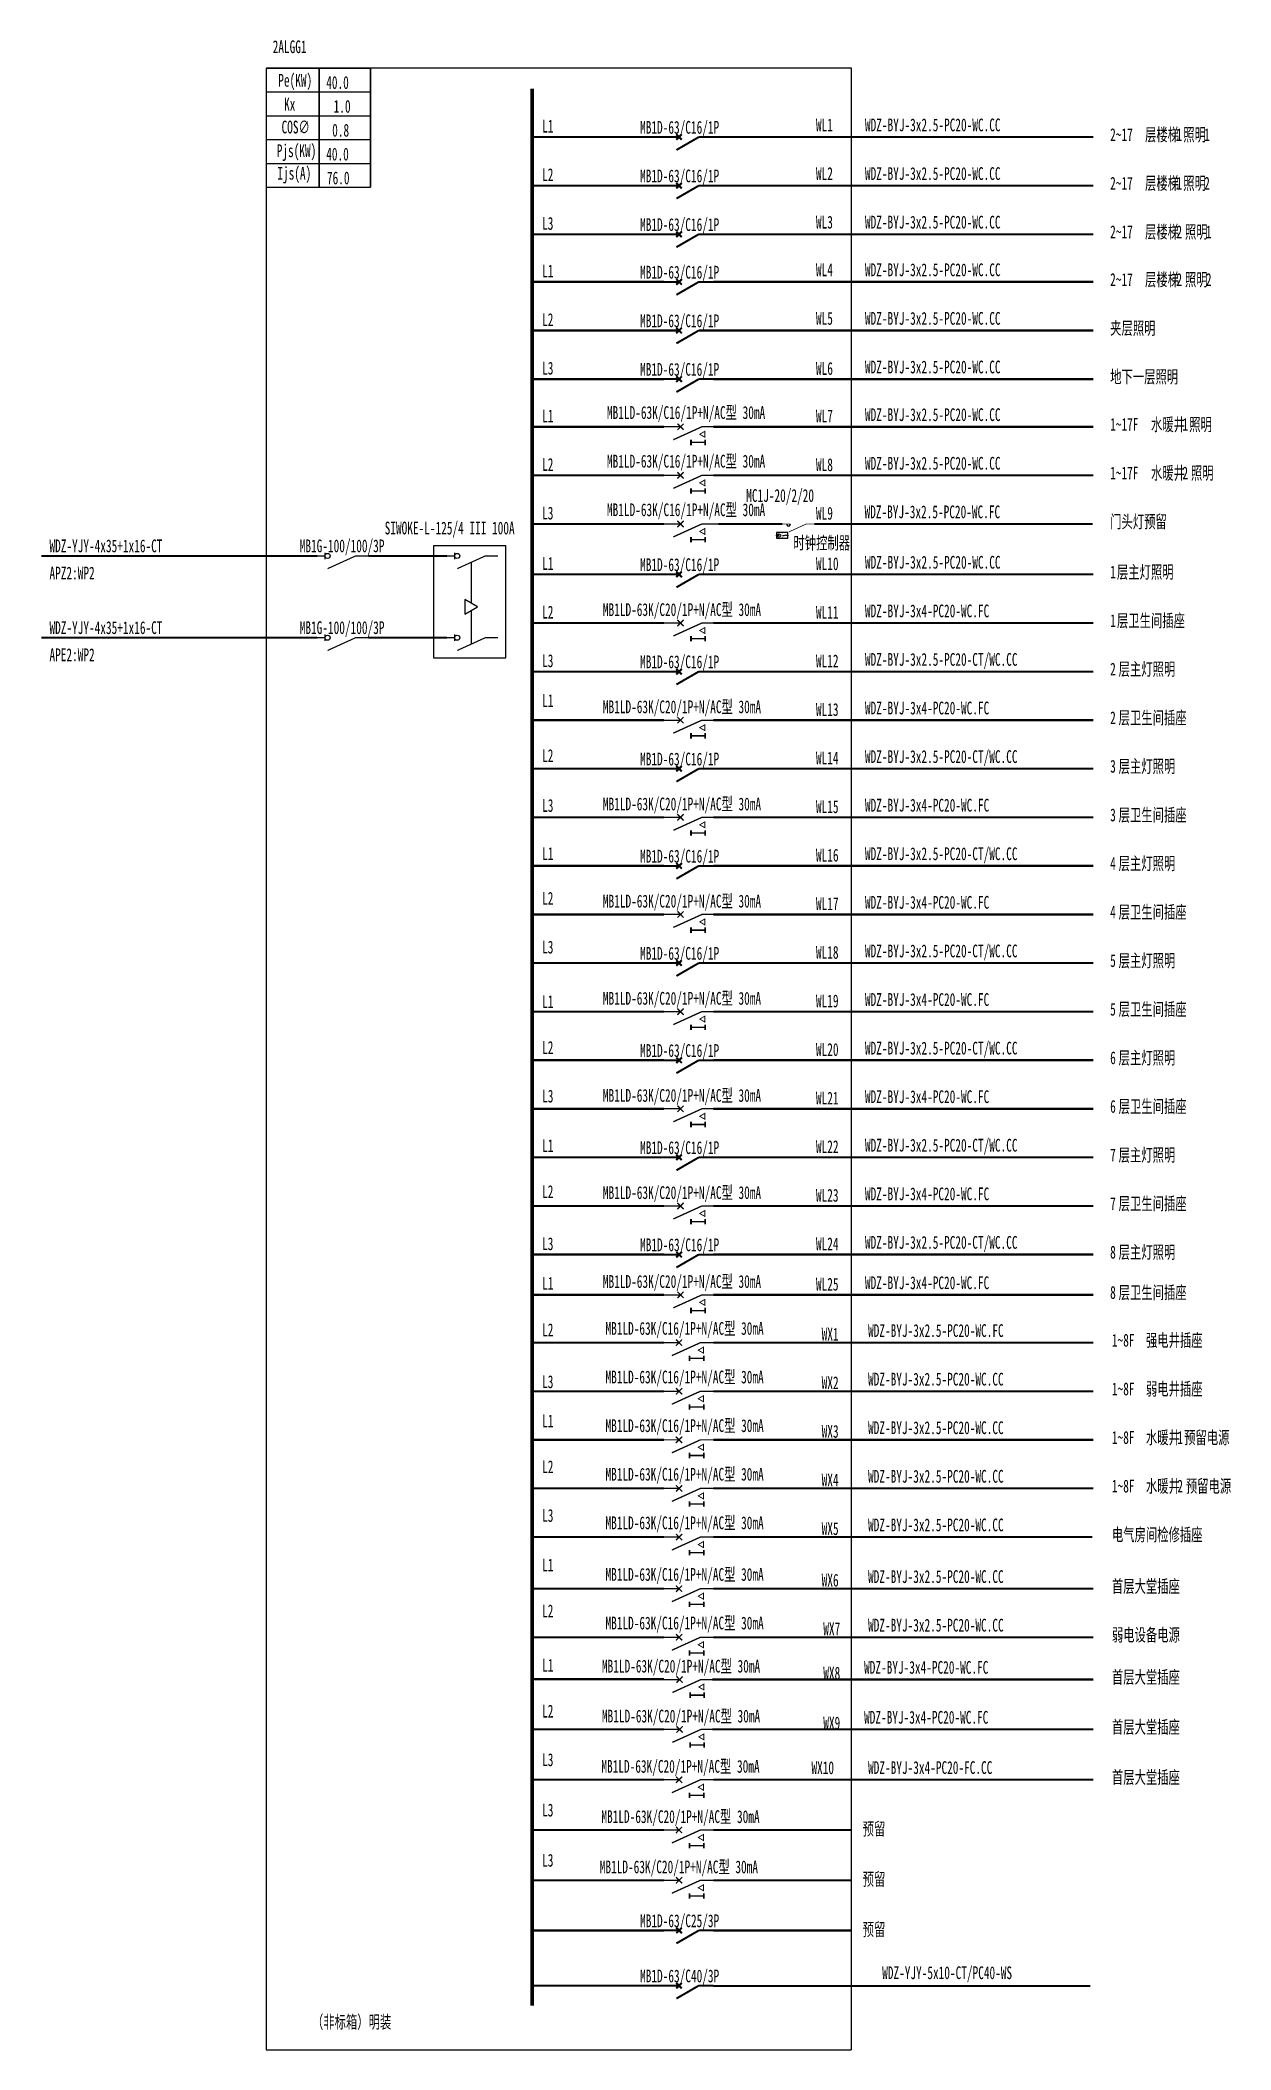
# Model space of a CAD drawing. Extents: x 978811 to 980582, y 82847 to 85838.
import ezdxf
from ezdxf.enums import TextEntityAlignment as Align

# ---------------------------------------------------------------- set-up
doc = ezdxf.new("R2010")
doc.units = 0
doc.header["$MEASUREMENT"] = 0
doc.linetypes.add('DASH', pattern=[0.35, 0.25, -0.1])
for name, color, linetype in [('ELEMENT', 3, 'Continuous'), ('EQUIP-动力', 3, 'Continuous'), ('WIRE-照明', 1, 'Continuous')]:
    doc.layers.add(name, color=color, linetype=linetype)
doc.styles.add('_TEL_DIM', font='SIMPLEX', dxfattribs={"width": 0.8, "height": 3.5, "bigfont": 'HZTXT'})
doc.styles.add('宋体', font='', dxfattribs={"width": 0.65})
doc.styles.get('宋体').set_extended_font_data('SimSun')

# ---------------------------------------------------------------- blocks, each defined once
blk = doc.blocks.new('$element$00000577')
at = {"const_width": 0.0233}
for points in [[(0, 0), (0, -0.25)], [(-0.25, -0.2), (0, -0.75), (0, -1)]]:
    blk.add_lwpolyline(points, dxfattribs=at)
blk.add_arc((-0.008, -0.192), 0.0589, 81.8699, 278.1301)
at = {"flags": 9}
blk.add_attdef('S', (0, 0), '', height=0.00000667, dxfattribs=at)
blk = doc.blocks.new('$equip$00002512')
for p, q in [((-0.67, 0.67), (-0.67, 0)), ((0.67, 0.67), (-0.67, 0.67)), ((-0.67, 0), (0.67, 0)), ((-0.37, 0.33), (-0.57, 0.33)), ((-0.37, 0.53), (-0.37, 0.33)), ((0.03, 0.33), (0.23, 0.33)), ((0.23, 0.33), (0.47, 0.43)), ((0.67, 0.33), (0.47, 0.33)), ((0.67, 0), (0.67, 0.67))]:
    blk.add_line(p, q)
at = {"const_width": 0.05}
blk.add_lwpolyline([(-0.67, 0.67), (-0.67, 0), (0.67, 0), (0.67, 0.67), (-0.67, 0.67), (-0.67, 0)], dxfattribs=at)
blk.add_circle((-0.37, 0.33), 0.2)
for p in [(-0.67, 0.33), (0, 0.67), (0, 0), (0.67, 0.33)]:
    blk.add_point(p)
at = {"color": 7, "style": '_TEL_DIM', "flags": 1}
blk.add_attdef('A', text='', height=0.00002, dxfattribs=at).set_placement((0, 0), align=Align.MIDDLE_CENTER)
blk = doc.blocks.new('A$C4CE31BB8')
at = {"layer": 'ELEMENT', "const_width": 20}
blk.add_lwpolyline([(68, -102), (-49, -169), (68, -237), (68, -102)], dxfattribs=at)
at = {"layer": 'EQUIP-动力', "const_width": 30}
for points in [[(-858, 0), (-483, 0)], [(375, 0), (0, 0), (-647, -294)], [(-413, -71), (-554, 71)], [(-554, -71), (-413, 71)]]:
    blk.add_lwpolyline(points, dxfattribs=at)
at = {"layer": 'ELEMENT', "style": '宋体', "width": 0.7}
blk.add_attdef('I', text='', height=360, rotation=90, dxfattribs=at).set_placement((-86, -355), align=Align.MIDDLE_CENTER)
blk = doc.blocks.new('A$C724342C4')
at = {"layer": 'WIRE-照明', "color": 3, "linetype": 'Continuous', "const_width": 50}
for points in [[(0, 0), (-369, 0), (-369, 0)], [(68, -68), (-68, 68)], [(-68, -68), (68, 68)], [(483, 0), (-64, -316)], [(837, 0), (483, 0), (483, 0)]]:
    blk.add_lwpolyline(points, dxfattribs=at)
blk = doc.blocks.new('$element$00000523')
at = {"const_width": 0.0233}
for points in [[(0, 0), (0, -0.15)], [(0, -1), (0, -0.75), (-0.25, -0.2)], [(-0.067, -0.15), (0.067, -0.15)]]:
    blk.add_lwpolyline(points, dxfattribs=at)
blk.add_circle((0, -0.2), 0.05)
at = {"flags": 9}
blk.add_attdef('S', (0, 0), '', height=0.00000667, dxfattribs=at)

msp = doc.modelspace()

# ---------------------------------------------------------------- linework, layer by layer
at = {"color": 0, "ltscale": 0.6}
for p, q in [((979147, 85796.3), (979147, 85618.9)), ((979147, 85796.3), (979302.1, 85796.3)), ((979225.8, 85618.9), (979225.8, 85796.3)), ((979302.1, 85618.9), (979302.1, 85796.3)), ((979147, 85760.8), (979302.1, 85760.8)), ((979147, 85725.4), (979302.1, 85725.4)), ((979147, 85689.9), (979302.1, 85689.9)), ((979147, 85654.4), (979302.1, 85654.4)), ((979147, 85618.9), (979302.1, 85618.9))]:
    msp.add_line(p, q, dxfattribs=at)
at = {"color": 0}
for p, q in [((979225.8, 85796.3), (979225.8, 85618.9)), ((979225.8, 85796.3), (979302.1, 85796.3)), ((979302.1, 85796.3), (979302.1, 85618.9)), ((979225.8, 85760.8), (979302.1, 85760.8)), ((979225.8, 85725.3), (979302.1, 85725.3)), ((979225.8, 85689.8), (979302.1, 85689.8)), ((979225.8, 85654.3), (979302.1, 85654.3)), ((979225.8, 85618.9), (979302.1, 85618.9))]:
    msp.add_line(p, q, dxfattribs=at)
at = {"color": 0, "linetype": 'DASH'}
for p, q in [((979451.9, 85060.8), (979451.9, 85000)), ((979451.9, 84989), (979451.9, 84939.1))]:
    msp.add_line(p, q, dxfattribs=at)
for points in [[(979147, 82847.3), (980017.9, 82847.3), (980017.9, 85796.3), (979147, 85796.3)], [(979395.9, 84918.7), (979503.6, 84918.7), (979503.6, 85085.1), (979395.9, 85085.1)]]:
    msp.add_lwpolyline(points, close=True, dxfattribs=at)
at = {"color": 0}
for points, const_width in [([(979542.6, 85765.8), (979542.6, 82912.8)], 5.07), ([(979542.6, 85693.6), (979738.7, 85693.6)], 3.17), ([(980377.4, 85693.6), (979812, 85693.6)], 3.17), ([(979542.6, 85621.3), (979738.7, 85621.3)], 3.17), ([(980377.4, 85621.3), (979812, 85621.3)], 3.17), ([(979542.6, 85549), (979738.7, 85549)], 3.17), ([(980377.4, 85549), (979812, 85549)], 3.17), ([(979542.6, 85478.1), (979738.7, 85478.1)], 3.17), ([(980377.4, 85478.1), (979812, 85478.1)], 3.17), ([(979542.6, 85405.8), (979738.7, 85405.8)], 3.17), ([(980377.4, 85405.8), (979812, 85405.8)], 3.17), ([(979542.6, 85333.4), (979738.7, 85333.4)], 3.17), ([(980377.4, 85333.4), (979812, 85333.4)], 3.17), ([(979542.6, 85262.5), (979738.7, 85262.5)], 3.17), ([(980377.4, 85262.5), (979812, 85262.5)], 3.17), ([(979542.6, 85190.2), (979738.7, 85190.2)], 3.17), ([(980377.4, 85190.2), (979812, 85190.2)], 3.17), ([(979542.6, 85117.9), (979738.7, 85117.9)], 3.17), ([(979914.9, 85117.9), (979819.7, 85117.9)], 3.17), ([(980376.7, 85117.9), (979962.5, 85117.9)], 3.17), ([(979222.9, 85070.3), (978812.3, 85070.3)], 3.17), ([(979299, 85070.3), (979415.8, 85070.3)], 3.17), ([(979542.6, 85042.8), (979738.7, 85042.8)], 3.17), ([(980377.4, 85042.8), (979812, 85042.8)], 3.17), ([(979542.6, 84970.5), (979738.7, 84970.5)], 3.17), ([(979920.7, 84970.5), (979812, 84970.5)], 3.17), ([(979845.6, 84970.5), (979812, 84970.5)], 3.17), ([(980377.4, 84970.5), (979920.7, 84970.5)], 3.17), ([(979222.9, 84948.6), (978812.3, 84948.6)], 3.17), ([(979299, 84948.6), (979415.8, 84948.6)], 3.17), ([(979542.6, 84898.2), (979738.7, 84898.2)], 3.17), ([(980377.4, 84898.2), (979812, 84898.2)], 3.17), ([(979542.6, 84825.9), (979738.7, 84825.9)], 3.17), ([(979920.7, 84825.9), (979812, 84825.9)], 3.17), ([(979873.2, 84825.9), (979812, 84825.9)], 3.17), ([(979845.6, 84825.9), (979812, 84825.9)], 3.17), ([(980377.4, 84825.9), (979920.7, 84825.9)], 3.17), ([(979542.6, 84753.7), (979738.7, 84753.7)], 3.17), ([(980377.4, 84753.7), (979812, 84753.7)], 3.17), ([(979542.6, 84681.3), (979738.7, 84681.3)], 3.17), ([(979920.7, 84681.3), (979812, 84681.3)], 3.17), ([(979873.2, 84681.3), (979812, 84681.3)], 3.17), ([(979845.6, 84681.3), (979812, 84681.3)], 3.17), ([(980377.4, 84681.3), (979920.7, 84681.3)], 3.17), ([(979542.6, 84609.1), (979738.7, 84609.1)], 3.17), ([(980377.4, 84609.1), (979812, 84609.1)], 3.17), ([(979542.6, 84536.8), (979738.7, 84536.8)], 3.17), ([(979920.7, 84536.8), (979812, 84536.8)], 3.17), ([(979845.6, 84536.8), (979812, 84536.8)], 3.17), ([(980377.4, 84536.8), (979920.7, 84536.8)], 3.17), ([(979542.6, 84464.5), (979738.7, 84464.5)], 3.17), ([(980377.4, 84464.5), (979812, 84464.5)], 3.17), ([(979542.6, 84392.2), (979738.7, 84392.2)], 3.17), ([(979920.7, 84392.2), (979812, 84392.2)], 3.17), ([(979845.6, 84392.2), (979812, 84392.2)], 3.17), ([(980377.4, 84392.2), (979920.7, 84392.2)], 3.17), ([(979542.6, 84319.9), (979738.7, 84319.9)], 3.17), ([(980377.4, 84319.9), (979812, 84319.9)], 3.17), ([(979542.6, 84247.6), (979738.7, 84247.6)], 3.17), ([(979920.7, 84247.6), (979812, 84247.6)], 3.17), ([(979845.6, 84247.6), (979812, 84247.6)], 3.17), ([(980377.4, 84247.6), (979920.7, 84247.6)], 3.17), ([(979542.6, 84175.3), (979738.7, 84175.3)], 3.17), ([(980377.4, 84175.3), (979812, 84175.3)], 3.17), ([(979542.6, 84103), (979738.7, 84103)], 3.17), ([(979920.7, 84103), (979812, 84103)], 3.17), ([(979873.2, 84103), (979812, 84103)], 3.17), ([(979845.6, 84103), (979812, 84103)], 3.17), ([(980377.4, 84103), (979920.7, 84103)], 3.17), ([(979542.6, 84030.7), (979738.7, 84030.7)], 3.17), ([(980377.4, 84030.7), (979812, 84030.7)], 3.17), ([(979542.6, 83970.7), (979738.7, 83970.7)], 3.17), ([(979920.7, 83970.7), (979812, 83970.7)], 3.17), ([(979873.2, 83970.7), (979812, 83970.7)], 3.17), ([(979845.6, 83970.7), (979812, 83970.7)], 3.17), ([(980377.4, 83970.7), (979920.7, 83970.7)], 3.17), ([(979542.6, 83899.6), (979738.7, 83899.6)], 3.17), ([(980377.4, 83899.6), (979812, 83899.6)], 3.17), ([(979542.6, 83827.3), (979738.7, 83827.3)], 3.17), ([(980377.4, 83827.3), (979812, 83827.3)], 3.17), ([(979542.6, 83755), (979738.7, 83755)], 3.17), ([(980377.4, 83755), (979812, 83755)], 3.17), ([(979542.6, 83682.7), (979738.7, 83682.7)], 3.17), ([(980377.4, 83682.7), (979812, 83682.7)], 3.17), ([(979542.6, 83610.3), (979738.7, 83610.3)], 3.17), ([(980376.1, 83610.3), (979812, 83610.3)], 3.17), ([(979542.6, 83533.5), (979738.7, 83533.5)], 3.17), ([(980377.4, 83533.5), (979812, 83533.5)], 3.17), ([(979542.6, 83461.2), (979738.7, 83461.2)], 3.17), ([(980377.4, 83461.2), (979812, 83461.2)], 3.17), ([(979542.6, 83398.9), (979738.7, 83398.9)], 3.17), ([(979919.3, 83398.3), (979810.6, 83398.3)], 3.17), ([(979844.2, 83398.3), (979810.6, 83398.3)], 3.17), ([(980377.7, 83398.3), (979919.3, 83398.3)], 3.17), ([(979542.6, 83324.1), (979738.7, 83324.1)], 3.17), ([(979919.3, 83324.1), (979810.6, 83324.1)], 3.17), ([(979542.6, 83249.2), (979738.7, 83249.2)], 3.17), ([(980377.4, 83249.2), (979812, 83249.2)], 3.17), ([(979542.6, 83174.4), (979738.7, 83174.4)], 3.17), ([(980017.9, 83174.4), (979812, 83174.4)], 3.17), ([(979542.6, 83099.6), (979738.7, 83099.6)], 3.17), ([(980017.9, 83099.6), (979812, 83099.6)], 3.17), ([(979542.6, 83024.9), (979738.7, 83024.9)], 3.17), ([(980017.9, 83024.9), (979812, 83024.9)], 3.17), ([(979542.6, 82942.8), (979738.7, 82942.8)], 3.17), ([(980373.2, 82942.3), (979812, 82942.3)], 3.17)]:
    msp.add_lwpolyline(points, dxfattribs=dict(at, const_width=const_width))
msp.add_lwpolyline([(979461.5, 84994.5), (979442.4, 85005.4), (979442.4, 84983.5)], close=True, dxfattribs=at)
msp.add_lwpolyline([(980377.7, 83324.1, 3.17, 3.17, 0), (979810.6, 83324.1, 0, 0, 0)], format="xyseb", dxfattribs=at)

# ---------------------------------------------------------------- block references
for name, p, xscale, yscale, zscale in [('A$C724342C4', (979761.1, 85693.6), 0.06082560000000004, 0.06082560000000004, 0.06082560000000004), ('A$C724342C4', (979761.1, 85621.3), 0.06082560000000004, 0.06082560000000004, 0.06082560000000004), ('A$C724342C4', (979761.1, 85549), 0.06082560000000004, 0.06082560000000004, 0.06082560000000004), ('A$C724342C4', (979761.1, 85478.1), 0.06082560000000004, 0.06082560000000004, 0.06082560000000004), ('A$C724342C4', (979761.1, 85405.8), 0.06082560000000004, 0.06082560000000004, 0.06082560000000004), ('A$C724342C4', (979761.1, 85333.4), 0.06082560000000004, 0.06082560000000004, 0.06082560000000004), ('$equip$00002512', (979914.5, 85096.5), 12.672, 12.672, 12.672), ('A$C724342C4', (979761.1, 85042.8), 0.06082560000000004, 0.06082560000000004, 0.06082560000000004), ('A$C724342C4', (979761.1, 84898.2), 0.06082560000000004, 0.06082560000000004, 0.06082560000000004), ('A$C724342C4', (979761.1, 84753.7), 0.06082560000000004, 0.06082560000000004, 0.06082560000000004), ('A$C724342C4', (979761.1, 84609.1), 0.06082560000000004, 0.06082560000000004, 0.06082560000000004), ('A$C724342C4', (979761.1, 84464.5), 0.06082560000000004, 0.06082560000000004, 0.06082560000000004), ('A$C724342C4', (979761.1, 84319.9), 0.06082560000000004, 0.06082560000000004, 0.06082560000000004), ('A$C724342C4', (979761.1, 84175.3), 0.06082560000000004, 0.06082560000000004, 0.06082560000000004), ('A$C724342C4', (979761.1, 84030.7), 0.06082560000000004, 0.06082560000000004, 0.06082560000000004), ('A$C724342C4', (979761.1, 83024.9), 0.06082560000000004, 0.06082560000000004, 0.06082560000000004), ('A$C724342C4', (979761.1, 82942.8), 0.06082560000000004, 0.06082560000000004, 0.06082560000000004)]:
    msp.add_blockref(name, p, dxfattribs=dict(at, xscale=xscale, yscale=yscale, zscale=zscale))
at = {"color": 0, "xscale": 0.06569164800000002, "yscale": 0.06569164800000002, "zscale": 0.06569164800000002}
for p in [(979795.1, 85262.5), (979795.1, 85190.2), (979795.1, 85117.9), (979795.1, 84970.5), (979795.1, 84825.9), (979795.1, 84681.3), (979795.1, 84536.8), (979795.1, 84392.2), (979795.1, 84247.6), (979795.1, 84103), (979795.1, 83970.7), (979792.9, 83899.6), (979792.9, 83827.3), (979792.9, 83755), (979792.9, 83682.7), (979792.9, 83610.3), (979792.9, 83533.5), (979792.9, 83461.2), (979793.7, 83398.3), (979793.7, 83324.1), (979792.9, 83249.2), (979792.9, 83174.4), (979792.9, 83099.6)]:
    msp.add_blockref('A$C4CE31BB8', p, dxfattribs=at).add_auto_attribs({'I': 'I'})
at = {"color": 0}
for name, p, xscale, yscale, zscale, rotation in [('$element$00000577', (979914.9, 85117.9), 47.52000000000001, 47.52000000000001, 47.52000000000001, 89.99999999382543), ('$element$00000523', (979223.1, 85070.3), 75.84192000000002, 75.84192000000002, 75.84192000000002, 90), ('$element$00000523', (979416, 85070.3), 75.84192000000002, 75.84192000000002, 75.84192000000002, 90), ('$element$00000523', (979223.1, 84948.6), 75.84192000000002, 75.84192000000002, 75.84192000000002, 90), ('$element$00000523', (979416, 84948.6), 75.84192000000002, 75.84192000000002, 75.84192000000002, 90)]:
    msp.add_blockref(name, p, dxfattribs=dict(at, xscale=xscale, yscale=yscale, zscale=zscale, rotation=rotation))

# ---------------------------------------------------------------- texts
at = {"color": 0, "style": '宋体', "width": 0.65}
for s, height, p in [('2ALGG1', 19.01, (979156.6, 85818.5)), ('Pe(KW)', 19.01, (979164.9, 85768.6)), ('40.0', 19.01, (979236.2, 85765.3)), ('Kx', 19.01, (979173.5, 85733)), ('1.0', 19.01, (979247.3, 85729.8)), ('COS∅', 19.01, (979169.8, 85699)), ('0.8', 19.01, (979245.1, 85694.3)), ('L1', 19.01, (979557.4, 85700.4)), ('WL1', 19.01, (979964.8, 85702.2)), ('WDZ-BYJ-3x2.5-PC20-WC.CC', 19.008, (980037.7, 85702.2)), ('层楼梯', 19.01, (980454.4, 85687.7)), ('照明', 19.01, (980511.3, 85687.7)), ('Pjs(KW)', 19.01, (979162.6, 85663.8)), ('40.0', 19.01, (979236.2, 85658.8)), ('2~17', 19.01, (980402.5, 85687.7)), ('1', 19, (980501.1, 85687.7)), ('1', 19, (980542.4, 85687.7)), ('Ijs(A)', 19.01, (979163.5, 85630.3)), ('L2', 19.01, (979557.4, 85628.1)), ('WL2', 19.01, (979964.8, 85629.8)), ('WDZ-BYJ-3x2.5-PC20-WC.CC', 19.008, (980037.7, 85629.8)), ('76.0', 19.01, (979237.3, 85623.3)), ('2~17', 19.01, (980402.5, 85615.4)), ('层楼梯', 19.01, (980454.4, 85615.4)), ('1', 19, (980501.1, 85615.4)), ('照明', 19.01, (980511.3, 85615.4)), ('2', 19, (980542.4, 85615.4)), ('L3', 19.01, (979557.4, 85555.7)), ('WL3', 19.01, (979964.8, 85557.5)), ('WDZ-BYJ-3x2.5-PC20-WC.CC', 19.008, (980037.7, 85557.5)), ('2~17', 19.01, (980402.5, 85543.1)), ('层楼梯', 19.01, (980454.4, 85543.1)), ('2', 19, (980501.1, 85543.1)), ('照明', 19.01, (980513.8, 85543.1)), ('1', 19, (980544.9, 85543.1)), ('L1', 19.01, (979557.4, 85484.8)), ('WL4', 19.01, (979964.8, 85486.6)), ('WDZ-BYJ-3x2.5-PC20-WC.CC', 19.008, (980037.7, 85486.6)), ('2~17', 19.01, (980402.5, 85472.1)), ('层楼梯', 19.01, (980454.4, 85472.1)), ('2', 19, (980501.1, 85472.1)), ('照明', 19.01, (980513.8, 85472.1)), ('2', 19, (980544.9, 85472.1)), ('L2', 19.01, (979557.4, 85412.5)), ('WL5', 19.01, (979964.8, 85414.3)), ('WDZ-BYJ-3x2.5-PC20-WC.CC', 19.008, (980037.7, 85414.3)), ('夹层照明', 19.01, (980402.5, 85399.8)), ('L3', 19.01, (979557.4, 85340.2)), ('WL6', 19.01, (979964.8, 85339.8)), ('WDZ-BYJ-3x2.5-PC20-WC.CC', 19.008, (980037.7, 85342)), ('地下一层照明', 19.01, (980402.5, 85327.5)), ('L1', 19.01, (979557.4, 85269.2)), ('WDZ-BYJ-3x2.5-PC20-WC.CC', 19.008, (980037.7, 85271)), ('WL7', 19.01, (979964.8, 85268.9)), ('1~17F', 19.01, (980402.5, 85256.5)), ('水暖井', 19.01, (980463.3, 85256.5)), ('1', 19, (980510, 85256.5)), ('照明', 19.01, (980520.1, 85256.5)), ('L2', 19.01, (979557.4, 85196.9)), ('WL8', 19.01, (979964.8, 85196.6)), ('WDZ-BYJ-3x2.5-PC20-WC.CC', 19.008, (980037.7, 85198.7)), ('1~17F', 19.01, (980402.5, 85184.2)), ('水暖井', 19.01, (980463.3, 85184.2)), ('2', 19, (980510, 85184.2)), ('照明', 19.01, (980522.7, 85184.2)), ('L3', 19.01, (979557.4, 85124.6)), ('WL9', 19.01, (979964.8, 85124.3)), ('WDZ-BYJ-3x2.5-PC20-WC.FC', 19.008, (980037.1, 85126.4)), ('门头灯预留', 19.01, (980402.5, 85111.9)), ('WDZ-YJY-4x35+1x16-CT', 19.008, (978824.5, 85075.8)), ('APZ2:WP2', 19.01, (978824.5, 85035.3)), ('L1', 19.01, (979557.4, 85049.6)), ('WL10', 19.01, (979964.8, 85049.2)), ('WDZ-BYJ-3x2.5-PC20-WC.CC', 19.008, (980037.7, 85051.4)), ('1', 19, (980402.5, 85036.9)), ('层主灯照明', 19.01, (980412.6, 85036.9)), ('L2', 19.01, (979557.4, 84977.2)), ('WL11', 19.01, (979964.8, 84976.9)), ('WDZ-BYJ-3x4-PC20-WC.FC', 19.008, (980037.7, 84979)), ('WDZ-YJY-4x35+1x16-CT', 19.008, (978824.5, 84954.1)), ('1', 19, (980402.5, 84964.6)), ('层卫生间插座', 19.01, (980412.6, 84964.6)), ('APE2:WP2', 19.01, (978824.5, 84913.7)), ('L3', 19.01, (979557.4, 84904.9)), ('WL12', 19.01, (979964.8, 84904.6)), ('WDZ-BYJ-3x2.5-PC20-CT/WC.CC', 19.008, (980037.7, 84906.8)), ('2', 19, (980402.5, 84892.4)), ('层主灯照明', 19.01, (980415.1, 84892.4)), ('L1', 19.01, (979557.4, 84845.6)), ('WL13', 19.01, (979964.8, 84832.3)), ('WDZ-BYJ-3x4-PC20-WC.FC', 19.008, (980037.7, 84834.5)), ('层卫生间插座', 19.01, (980415.1, 84820)), ('2', 19, (980402.5, 84820)), ('L2', 19.01, (979557.4, 84763.7)), ('WDZ-BYJ-3x2.5-PC20-CT/WC.CC', 19.008, (980037.7, 84762.2)), ('WL14', 19.01, (979964.8, 84760.1)), ('3', 19, (980402.5, 84747.8)), ('层主灯照明', 19.01, (980415.1, 84747.8)), ('L3', 19.01, (979557.4, 84689.5)), ('WL15', 19.01, (979964.8, 84687.7)), ('WDZ-BYJ-3x4-PC20-WC.FC', 19.008, (980037.7, 84689.9)), ('3', 19, (980402.5, 84675.4)), ('层卫生间插座', 19.01, (980415.1, 84675.4)), ('L1', 19.01, (979557.4, 84617.9)), ('WL16', 19.01, (979964.8, 84615.5)), ('WDZ-BYJ-3x2.5-PC20-CT/WC.CC', 19.008, (980037.7, 84617.6)), ('4', 19, (980402.5, 84603.2)), ('层主灯照明', 19.01, (980415.1, 84603.2)), ('L2', 19.01, (979557.4, 84551.4)), ('WL17', 19.01, (979964.8, 84543.2)), ('WDZ-BYJ-3x4-PC20-WC.FC', 19.008, (980037.7, 84545.3)), ('4', 19, (980402.5, 84530.9)), ('层卫生间插座', 19.01, (980415.1, 84530.9)), ('L3', 19.01, (979557.4, 84478.8)), ('WL18', 19.01, (979964.8, 84470.9)), ('WDZ-BYJ-3x2.5-PC20-CT/WC.CC', 19.008, (980037.7, 84473)), ('5', 19, (980402.5, 84458.6)), ('层主灯照明', 19.01, (980415.1, 84458.6)), ('L1', 19.01, (979557.4, 84397.6)), ('WL19', 19.01, (979964.8, 84398.6)), ('WDZ-BYJ-3x4-PC20-WC.FC', 19.008, (980037.7, 84400.7)), ('5', 19, (980402.5, 84386.3)), ('层卫生间插座', 19.01, (980415.1, 84386.3)), ('L2', 19.01, (979557.4, 84329.3)), ('WL20', 19.01, (979964.8, 84326.3)), ('WDZ-BYJ-3x2.5-PC20-CT/WC.CC', 19.008, (980037.7, 84328.4)), ('6', 19, (980402.5, 84314)), ('层主灯照明', 19.01, (980415.1, 84314)), ('L3', 19.01, (979557.4, 84257)), ('WL21', 19.01, (979964.8, 84254)), ('WDZ-BYJ-3x4-PC20-WC.FC', 19.008, (980037.7, 84256.1)), ('6', 19, (980402.5, 84241.7)), ('层卫生间插座', 19.01, (980415.1, 84241.7)), ('L1', 19.01, (979557.4, 84183.2)), ('WL22', 19.01, (979964.8, 84181.7)), ('WDZ-BYJ-3x2.5-PC20-CT/WC.CC', 19.008, (980037.7, 84183.9)), ('7', 19, (980402.5, 84169.4)), ('层主灯照明', 19.01, (980415.1, 84169.4)), ('L2', 19.01, (979557.4, 84114.9)), ('WL23', 19.01, (979964.8, 84109.4)), ('WDZ-BYJ-3x4-PC20-WC.FC', 19.008, (980037.7, 84111.5)), ('7', 19, (980402.5, 84097.1)), ('层卫生间插座', 19.01, (980415.1, 84097.1)), ('L3', 19.01, (979557.4, 84037.3)), ('WL24', 19.01, (979964.8, 84037.1)), ('WDZ-BYJ-3x2.5-PC20-CT/WC.CC', 19.008, (980037.7, 84039.3)), ('8', 19, (980402.5, 84024.8)), ('层主灯照明', 19.01, (980415.1, 84024.8)), ('L1', 19.01, (979557.4, 83978.5)), ('WL25', 19.01, (979964.8, 83977.1)), ('WDZ-BYJ-3x4-PC20-WC.FC', 19.008, (980037.7, 83979.2)), ('8', 19, (980402.5, 83964.8)), ('层卫生间插座', 19.01, (980415.1, 83964.8)), ('L2', 19.01, (979557.4, 83909.2)), ('WX1', 19.01, (979973.3, 83902.7)), ('WDZ-BYJ-3x2.5-PC20-WC.FC', 19.008, (980042.3, 83908.1)), ('1~8F', 19.01, (980405.1, 83893.7)), ('强电井插座', 19.01, (980455.7, 83893.7)), ('WDZ-BYJ-3x2.5-PC20-WC.CC', 19.008, (980042.3, 83835.8)), ('L3', 19.01, (979557.4, 83832)), ('WX2', 19.01, (979973.3, 83830.4)), ('1~8F', 19.01, (980405.1, 83821.3)), ('弱电井插座', 19.01, (980455.7, 83821.3)), ('L1', 19.01, (979557.4, 83773.7)), ('WX3', 19.01, (979973.3, 83758.1)), ('WDZ-BYJ-3x2.5-PC20-WC.CC', 19.008, (980042.3, 83763.5)), ('1~8F', 19.01, (980405.1, 83749)), ('水暖井', 19.01, (980455.7, 83749)), ('1', 19, (980502.5, 83749)), ('预留电源', 19.01, (980512.6, 83749)), ('L2', 19.01, (979557.4, 83705.4)), ('WX4', 19.01, (979973.3, 83685.8)), ('WDZ-BYJ-3x2.5-PC20-WC.CC', 19.008, (980042.3, 83691.2)), ('1~8F', 19.01, (980405.1, 83676.7)), ('水暖井', 19.01, (980455.7, 83676.7)), ('2', 19, (980502.5, 83676.7)), ('预留电源', 19.01, (980515.1, 83676.7)), ('L3', 19.01, (979557.4, 83633)), ('WX5', 19.01, (979973.3, 83613.4)), ('WDZ-BYJ-3x2.5-PC20-WC.CC', 19.008, (980042.3, 83618.9)), ('电气房间检修插座', 19.01, (980405.1, 83604.4)), ('L1', 19.01, (979557.4, 83559.2)), ('WX6', 19.01, (979973.3, 83536.6)), ('WDZ-BYJ-3x2.5-PC20-WC.CC', 19.008, (980042.3, 83542)), ('首层大堂插座', 19.01, (980405.1, 83527.6)), ('L2', 19.01, (979557.4, 83490.9)), ('WX7', 19.01, (979975.7, 83464.3)), ('WDZ-BYJ-3x2.5-PC20-WC.CC', 19.008, (980042.3, 83469.7)), ('弱电设备电源', 19.01, (980405.1, 83455.3)), ('L1', 19.01, (979557.4, 83410.1)), ('WX8', 19.01, (979975.7, 83398.3)), ('WDZ-BYJ-3x4-PC20-WC.FC', 19.008, (980036.4, 83406.9)), ('首层大堂插座', 19.01, (980405.1, 83392.4)), ('L2', 19.01, (979557.4, 83341.8)), ('WDZ-BYJ-3x4-PC20-WC.FC', 19.008, (980036.4, 83332.6)), ('WX9', 19.01, (979975.7, 83324.1)), ('首层大堂插座', 19.01, (980405.1, 83318.1)), ('L3', 19.01, (979557.4, 83269.5)), ('WX10', 19.01, (979958.1, 83257.6)), ('WDZ-BYJ-3x4-PC20-FC.CC', 19.008, (980042.3, 83257.8)), ('首层大堂插座', 19.01, (980405.1, 83243.3)), ('L3', 19.01, (979557.4, 83194.6)), ('预留', 19.01, (980034.3, 83166.5)), ('L3', 19.01, (979557.4, 83119.8)), ('预留', 19.01, (980034.3, 83091.7)), ('预留', 19.01, (980034.3, 83016.9)), ('WDZ-YJY-5x10-CT/PC40-WS', 19.008, (980063.3, 82952.5)), ('（非标箱）明装', 19.01, (979215, 82879.3))]:
    msp.add_text(s, height=height, dxfattribs=at).set_placement(p)
at = {"color": 6, "style": '宋体', "width": 0.65}
for p in [(979703.2, 85698.6), (979703.2, 85626.3), (979703.2, 85553.9), (979703.2, 85483), (979703.2, 85410.7), (979703.2, 85338.4), (979703.2, 85047.8), (979703.2, 84903.2), (979703.2, 84758.6), (979703.2, 84614), (979703.2, 84469.4), (979703.2, 84324.8), (979703.2, 84180.3), (979703.2, 84035.7)]:
    msp.add_text('MB1D-63/C16/1P', height=19.008, dxfattribs=at).set_placement(p)
at = {"color": 1, "style": '宋体', "width": 0.65}
for s, p in [('MB1LD-63K/C16/1P+N/AC型 30mA', (979653.9, 85274.2)), ('MB1LD-63K/C16/1P+N/AC型 30mA', (979653.9, 85201.8)), ('MB1LD-63K/C16/1P+N/AC型 30mA', (979653.9, 85129.5)), ('MB1G-100/100/3P', (979196.8, 85075.8)), ('MB1G-100/100/3P', (979196.8, 84954.1)), ('MB1LD-63K/C16/1P+N/AC型 30mA', (979651.7, 83911.3)), ('MB1LD-63K/C16/1P+N/AC型 30mA', (979651.7, 83839)), ('MB1LD-63K/C16/1P+N/AC型 30mA', (979651.7, 83766.6)), ('MB1LD-63K/C16/1P+N/AC型 30mA', (979651.7, 83694.3)), ('MB1LD-63K/C16/1P+N/AC型 30mA', (979651.7, 83622)), ('MB1LD-63K/C16/1P+N/AC型 30mA', (979651.7, 83545.2)), ('MB1LD-63K/C16/1P+N/AC型 30mA', (979651.7, 83472.9))]:
    msp.add_text(s, height=19.008, dxfattribs=at).set_placement(p)
at = {"color": 110, "style": '宋体', "width": 0.65}
msp.add_text('MC1J-20/2/20', height=19.008, dxfattribs=at).set_placement((979911.5, 85150.7), align=Align.CENTER)
at = {"color": 2, "style": '宋体', "width": 0.65}
msp.add_text('SIWOKE-L-125/4 III 100A', height=19.008, dxfattribs=at).set_placement((979323.2, 85102.3))
at = {"color": 0, "style": '宋体', "width": 0.65}
msp.add_text('时钟控制器', height=19.01, dxfattribs=at).set_placement((979973.4, 85080.3), align=Align.CENTER)
at = {"color": 3, "style": '宋体', "width": 0.65}
for p in [(979647.8, 84980.9), (979647.8, 84836.3), (979647.8, 84691.7), (979647.8, 84547.1), (979647.8, 84402.5), (979647.8, 84258), (979647.8, 84113.4), (979647.8, 83981.1), (979646.4, 83408.7), (979646.4, 83334.4), (979645.6, 83259.6), (979645.6, 83184.8), (979643.2, 83110)]:
    msp.add_text('MB1LD-63K/C20/1P+N/AC型 30mA', height=19.008, dxfattribs=at).set_placement(p)
at = {"color": 4, "style": '宋体', "width": 0.65}
msp.add_text('MB1D-63/C25/3P', height=19.008, dxfattribs=at).set_placement((979703.2, 83029.8))
at = {"color": 241, "style": '宋体', "width": 0.65}
msp.add_text('MB1D-63/C40/3P', height=19.008, dxfattribs=at).set_placement((979703.2, 82947.7))

doc.saveas('drawing.dxf')
